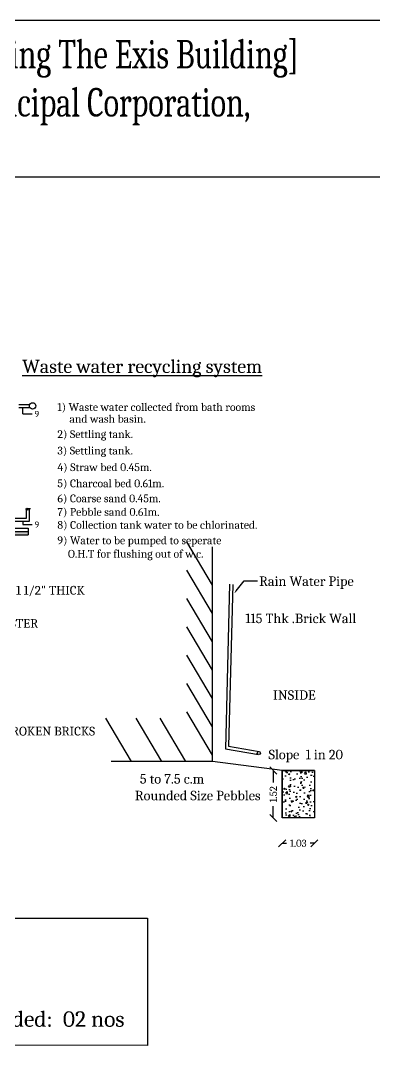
# Model space of a CAD drawing. Header units: metres. Extents: x 54 to 230, y 9 to 104.
# Drawn here: x 125.8 to 137.18, y 71.04 to 103.97 of the extents above; entities that cross this region are included whole.
import ezdxf

# ---------------------------------------------------------------- set-up
doc = ezdxf.new("R2010")
doc.units = ezdxf.units.M
doc.header["$MEASUREMENT"] = 0
doc.styles.get("Standard").update_dxf_attribs({"font": 'Cambria.ttf'})
doc.dimstyles.get("Standard").update_dxf_attribs({"dimtxt": 0.23, "dimasz": 0.23, "dimexe": 0.18, "dimexo": 0.0625, "dimgap": 0.09, "dimtad": 0, "dimzin": 0, "dimdsep": 46, "dimtxsty": 'Standard', "dimblk": 'OBLIQUE', "dimcen": 0.09, "dimse1": 1, "dimse2": 1, "dimadec": 0, "dimazin": 0, "dimtfac": 1, "dimtofl": 0, "dimtmove": 0, "dimatfit": 3, "dimldrblk": 'OBLIQUE', "dimfxl": 0, "dimtolj": 1, "dimtzin": 0, "dimarcsym": 0})
pattern_1 = [(37.5, (412.24594, -519.65578), (-0.004800094, 0.146823971), [0, -0.115824, 0, -0.12954, 0, -0.123825]), (7.5, (412.24594, -519.65578), (0.134856985, 0.21504753), [0, -0.062484, 0, -0.104394, 0, -0.040005]), (327.5, (412.15222, -519.65578), (0.23729771, 0.000431155), [0, -0.0381, 0, -0.13716, 0, -0.17907]), (317.5, (412.15222, -519.65578), (0.229066936, 0.0668788), [0, -0.01905, 0, -0.089916, 0, -0.10287])]
pattern_2 = [(50, (412.24594, -519.6558), (0.91092334, -0.0796954), [0.09525, -1.04775]), (355, (412.2459, -519.6558), (-0.1762141, 0.9552832), [0.0762, -0.8382]), (100.451, (412.32185, -519.6624), (0.7347125, 0.8755834), [0.08095, -0.89045]), (46.1842, (412.2459, -519.4018), (1.3553952, -0.2102116), [0.142875, -1.571625]), (96.6356, (412.3589, -519.4193), (1.1870212, 1.2371278), [0.121425, -1.335675]), (351.184, (412.246, -519.4018), (1.187023, 1.2371256), [0.1143, -1.2573]), (21, (412.37294, -519.4653), (0.7580744, -0.5113276), [0.09525, -1.04775]), (326, (412.3729, -519.4653), (0.3090101, 0.9209398), [0.0762, -0.8382]), (71.4514, (412.4361, -519.5079), (1.0670825, 0.4096143), [0.08095, -0.89045]), (37.5, (412.24594, -519.65578), (0.01544302, 0.4227752), [0, -0.82804, 0, -0.8509, 0, -0.841375]), (7.5, (412.24594, -519.65578), (0.3340983, 0.50090287), [0, -0.48514, 0, -0.80899, 0, -0.320675]), (327.5, (411.96273, -519.65578), (0.67795298, -0.02864372), [0, -0.3175, 0, -0.9906, 0, -1.31445]), (317.5, (411.83573, -519.6558), (0.7406459, 0.12713246), [0, -0.41275, 0, -0.65786, 0, -0.93345])]
pattern_3 = [(50, (11463.0838, -354.5951), (0.462749059, -0.040485277), [0.048387, -0.532257]), (355, (11463.0838, -354.5951), (-0.08951829, 0.485284387), [0.0387096, -0.425807084]), (100.4514447, (11463.1224, -354.59847), (0.373230768, 0.44479909), [0.041122622, -0.452349221]), (46.1842, (11463.0838, -354.46606), (0.688540764, -0.106787513), [0.0725805, -0.7983855]), (96.6355576, (11463.1412, -354.47496), (0.6030065, 0.628462356), [0.06168396, -0.678524445]), (351.184151, (11463.0838, -354.46606), (0.6030065, 0.628462356), [0.058064316, -0.63870772]), (21, (11463.14833, -354.4983), (0.385100554, -0.259753603), [0.048387, -0.532257]), (326, (11463.14833, -354.4983), (0.156977152, 0.467837434), [0.0387096, -0.4258056]), (71.451445, (11463.18042, -354.51996), (0.542077705, 0.208083833), [0.041122622, -0.452348442]), (37.5, (11463.08382, -354.5951), (0.0078450523, 0.2147697987), [0, -0.42064432, 0, -0.4322572, 0, -0.4274185]), (7.5, (11463.08382, -354.5951), (0.169721943, 0.25445866), [0, -0.24645112, 0, -0.41096692, 0, -0.1629029]), (327.5, (11462.93994, -354.5951), (0.3444001117, -0.0145510097), [0, -0.16129, 0, -0.5032248, 0, -0.6677406]), (317.5, (11462.87543, -354.5951), (0.376248121, 0.064583287), [0, -0.209677, 0, -0.33419288, 0, -0.4741926])]

# ---------------------------------------------------------------- blocks, each defined once
blk = doc.blocks.new('_Oblique')
at = {"color": 0, "linetype": 'ByBlock', "lineweight": -2}
blk.add_line((-0.5, -0.5), (0.5, 0.5), dxfattribs=at)
blk = doc.blocks.new('*D3')
at = {"color": 0, "lineweight": -2}
for p, q in [((134.211, 77.534), (134.347, 77.534)), ((135.243, 77.534), (135.107, 77.534))]:
    blk.add_line(p, q, dxfattribs=at)
at = {"color": 0, "lineweight": -2, "xscale": 0.23, "yscale": 0.23, "zscale": 0.23, "rotation": 180}
blk.add_blockref('_Oblique', (134.211, 77.534), dxfattribs=at)
at = {"color": 0, "lineweight": -2, "xscale": 0.23, "yscale": 0.23, "zscale": 0.23}
blk.add_blockref('_Oblique', (135.243, 77.534), dxfattribs=at)
at = {"color": 0, "lineweight": 25, "insert": (134.727, 77.534), "char_height": 0.23, "attachment_point": 5}
blk.add_mtext('\\A1;1.03', dxfattribs=at)
blk = doc.blocks.new('*D4')
at = {"color": 0, "lineweight": -2}
for p, q in [((133.925, 79.871), (133.925, 79.488)), ((133.925, 78.347), (133.925, 78.729))]:
    blk.add_line(p, q, dxfattribs=at)
at = {"color": 0, "lineweight": -2, "xscale": 0.23, "yscale": 0.23, "zscale": 0.23}
for p, rotation in [((133.925, 79.871), 90), ((133.925, 78.347), 270)]:
    blk.add_blockref('_Oblique', p, dxfattribs=dict(at, rotation=rotation))
at = {"color": 0, "lineweight": 25, "insert": (133.925, 79.109), "char_height": 0.23, "attachment_point": 5, "rotation": 90}
blk.add_mtext('\\A1;1.52', dxfattribs=at)
blk = doc.blocks.new('*D29')
at = {"color": 0, "lineweight": -2}
for p, q in [((134.211, 77.534), (134.347, 77.534)), ((135.243, 77.534), (135.107, 77.534))]:
    blk.add_line(p, q, dxfattribs=at)
at = {"color": 0, "lineweight": -2, "xscale": 0.23, "yscale": 0.23, "zscale": 0.23, "rotation": 180}
blk.add_blockref('_Oblique', (134.211, 77.534), dxfattribs=at)
at = {"color": 0, "lineweight": -2, "xscale": 0.23, "yscale": 0.23, "zscale": 0.23}
blk.add_blockref('_Oblique', (135.243, 77.534), dxfattribs=at)
at = {"color": 0, "lineweight": 25, "insert": (134.727, 77.534), "char_height": 0.23, "attachment_point": 5}
blk.add_mtext('\\A1;1.03', dxfattribs=at)
blk = doc.blocks.new('*D30')
at = {"color": 0, "lineweight": -2}
for p, q in [((133.925, 79.871), (133.925, 79.488)), ((133.925, 78.347), (133.925, 78.729))]:
    blk.add_line(p, q, dxfattribs=at)
at = {"color": 0, "lineweight": -2, "xscale": 0.23, "yscale": 0.23, "zscale": 0.23}
for p, rotation in [((133.925, 79.871), 90), ((133.925, 78.347), 270)]:
    blk.add_blockref('_Oblique', p, dxfattribs=dict(at, rotation=rotation))
at = {"color": 0, "lineweight": 25, "insert": (133.925, 79.109), "char_height": 0.23, "attachment_point": 5, "rotation": 90}
blk.add_mtext('\\A1;1.52', dxfattribs=at)

msp = doc.modelspace()

# ---------------------------------------------------------------- hatches: boundary and pattern name
h = msp.add_hatch()
h.set_pattern_fill('AR-CONC', color=0, scale=0.005, style=0)
h.set_pattern_definition(pattern_2)
h.paths.add_polyline_path([(113.137, 89.571), (113.137, 89.461), (125.747, 89.461), (125.747, 89.571)])
h.paths.add_polyline_path([(114.067, 87.661), (114.067, 87.551), (126.047, 87.551), (126.047, 87.661)])
h = msp.add_hatch()
h.set_pattern_fill('AR-CONC', color=0, scale=0.005, style=0)
h.set_pattern_definition(pattern_2)
h.paths.add_polyline_path([(113.137, 89.571), (113.137, 89.461), (125.747, 89.461), (125.747, 89.571)])
h.paths.add_polyline_path([(114.067, 87.661), (114.067, 87.551), (126.047, 87.551), (126.047, 87.661)])
h = msp.add_hatch()
h.set_pattern_fill('AR-SAND', color=0, scale=0.003, style=0)
h.set_pattern_definition(pattern_1)
h.paths.add_polyline_path([(126.047, 87.551), (114.067, 87.551), (114.067, 87.441), (126.047, 87.441)])
h = msp.add_hatch()
h.set_pattern_fill('AR-SAND', color=0, scale=0.003, style=0)
h.set_pattern_definition(pattern_1)
h.paths.add_polyline_path([(126.047, 87.551), (114.067, 87.551), (114.067, 87.441), (126.047, 87.441)])
at = {"lineweight": 25}
h = msp.add_hatch(dxfattribs=at)
h.set_pattern_fill('AR-CONC', color=0, scale=0.00254)
h.set_pattern_definition(pattern_3)
h.paths.add_polyline_path([(134.211, 78.347), (135.243, 78.347), (135.243, 79.871), (134.211, 79.871)])
h = msp.add_hatch(dxfattribs=at)
h.set_pattern_fill('AR-CONC', color=0, scale=0.00254)
h.set_pattern_definition(pattern_3)
h.paths.add_polyline_path([(134.211, 78.347), (135.243, 78.347), (135.243, 79.871), (134.211, 79.871)])

# ---------------------------------------------------------------- linework, layer by layer
at = {"color": 0, "lineweight": 25, "ltscale": 0.25}
for p, q in [((185.798, 103.972), (54.043, 103.972)), ((163.726, 98.934), (54.043, 98.934))]:
    msp.add_line(p, q, dxfattribs=at)
at = {"color": 0}
for p, q in [((125.747, 91.635), (126.1, 91.635)), ((125.747, 91.535), (126.093, 91.535)), ((125.881, 91.337), (125.881, 91.535)), ((125.881, 91.337), (126.174, 91.337)), ((125.966, 88.279), (126.007, 88.279)), ((125.993, 87.981), (125.993, 88.276)), ((126.007, 88.279), (126.018, 88.311)), ((126.018, 88.311), (126.035, 88.238)), ((126.035, 88.238), (126.049, 88.286)), ((126.049, 88.286), (126.118, 88.286)), ((126.093, 87.881), (126.093, 88.286)), ((125.517, 87.981), (125.993, 87.981)), ((125.517, 87.981), (125.993, 87.981)), ((114.067, 87.661), (126.047, 87.661)), ((114.067, 87.661), (126.047, 87.661)), ((125.517, 87.881), (126.093, 87.881)), ((125.517, 87.881), (126.093, 87.881)), ((125.881, 87.883), (125.881, 87.782)), ((125.881, 87.782), (126.174, 87.782)), ((126.047, 87.661), (126.047, 87.441)), ((114.067, 87.551), (126.047, 87.551)), ((114.067, 87.551), (126.047, 87.551)), ((114.067, 87.441), (126.047, 87.441)), ((114.067, 87.441), (126.047, 87.441))]:
    msp.add_line(p, q, dxfattribs=at)
at = {"lineweight": 25}
for p, q in [((131.966, 85.829), (131.143, 87.221)), ((131.966, 85.829), (131.143, 87.221)), ((131.966, 80.164), (131.966, 87.057)), ((131.966, 80.164), (131.966, 87.057)), ((131.966, 84.918), (131.143, 86.31)), ((131.966, 84.918), (131.143, 86.31)), ((132.519, 85.857), (132.384, 80.565)), ((132.519, 85.857), (132.384, 80.565)), ((132.62, 85.854), (132.488, 80.65)), ((132.62, 85.854), (132.488, 80.65)), ((131.966, 84.006), (131.143, 85.399)), ((131.966, 84.006), (131.143, 85.399)), ((131.966, 83.095), (131.143, 84.487)), ((131.966, 83.095), (131.143, 84.487)), ((131.966, 82.184), (131.143, 83.576)), ((131.966, 82.184), (131.143, 83.576)), ((131.966, 81.272), (131.143, 82.664)), ((131.966, 81.272), (131.143, 82.664)), ((131.966, 80.361), (131.143, 81.753)), ((131.966, 80.361), (131.143, 81.753)), ((129.363, 80.164), (128.539, 81.556)), ((130.338, 80.164), (129.515, 81.556)), ((131.115, 80.164), (130.291, 81.556)), ((131.115, 80.164), (130.291, 81.556)), ((132.384, 80.565), (133.453, 80.383)), ((132.384, 80.565), (133.453, 80.383)), ((132.488, 80.65), (133.469, 80.481)), ((132.488, 80.65), (133.469, 80.481)), ((131.966, 80.164), (128.71, 80.164)), ((131.966, 80.164), (128.71, 80.164)), ((134.211, 79.871), (131.966, 80.164)), ((134.211, 79.871), (131.966, 80.164)), ((134.211, 79.871), (134.211, 78.347)), ((135.243, 79.871), (134.211, 79.871)), ((134.211, 79.871), (134.211, 78.347)), ((135.243, 79.871), (134.211, 79.871))]:
    msp.add_line(p, q, dxfattribs=at)
at = {"color": 0, "lineweight": 25}
for p, q in [((132.733, 85.648), (132.986, 85.972)), ((132.733, 85.648), (132.986, 85.972)), ((132.986, 85.972), (133.416, 85.972)), ((132.986, 85.972), (133.416, 85.972))]:
    msp.add_line(p, q, dxfattribs=at)
at = {"color": 175}
msp.add_lwpolyline([(134.211, 79.871), (135.243, 79.871), (135.243, 78.347), (134.211, 78.347), (134.211, 79.871)], dxfattribs=at)
at = {"color": 0, "lineweight": 25, "ltscale": 0.25}
msp.add_lwpolyline([(110.971, 75.123), (129.88, 75.123), (129.88, 71.035), (110.971, 71.065)], close=True, dxfattribs=at)
at = {"color": 0}
msp.add_circle((126.192, 91.587), 0.104, dxfattribs=at)
at = {"lineweight": 25}
msp.add_circle((133.461, 80.432), 0.0501, dxfattribs=at)
msp.add_circle((133.461, 80.432), 0.0501, dxfattribs=at)
at = {"color": 0, "lineweight": 25}
msp.add_solid([(132.748, 85.636), (132.663, 85.558), (132.718, 85.66)], dxfattribs=at)
msp.add_solid([(132.748, 85.636), (132.663, 85.558), (132.718, 85.66)], dxfattribs=at)

# ---------------------------------------------------------------- texts
at = {"color": 0, "width": 0.75}
for s, p in [('Plan showing the Proposed Construction of R.C.C Roofed Commericial  Complex Building  ,Stilt Floor,First Floor, Second Floor [After Demolishing The Exis Building] ', (66.407, 102.433)), ('In  Ward No. :02,Block No:05,Old Door No:26,27,28,New Door No:61,63, T.S No: 294,296/A,297, Kamatchi josier Street,kumbakonam City  Municipal Corporation,', (66.465, 100.887))]:
    msp.add_text(s, height=0.9144, dxfattribs=at).set_placement(p)
at = {"color": 0}
for s, height, p in [('1) Waste water collected from bath rooms ', 0.25, (126.988, 91.426)), ('9', 0.2, (126.257, 91.228)), ('and wash basin.', 0.25, (127.375, 91.047)), ('2) Settling tank.', 0.25, (126.988, 90.556)), ('3) Settling tank.', 0.25, (126.988, 90.028)), ('4) Straw bed 0.45m.', 0.25, (126.988, 89.493)), ('5) Charcoal bed 0.61m.', 0.25, (126.988, 88.974)), ('6) Coarse sand 0.45m.', 0.25, (126.988, 88.491)), ('7) Pebble sand 0.61m.', 0.25, (126.988, 88.056)), ('9', 0.2, (126.257, 87.673)), ('8) Collection tank water to be chlorinated.', 0.25, (126.988, 87.639)), ('9) Water to be pumped to seperate ', 0.25, (126.988, 87.142)), ('O.H.T for flushing out of w.c.', 0.25, (127.325, 86.71)), ('PERPORATED SLAB 1 1/2" THICK', 0.28, (122.164, 85.524)), ('SILT ARRESTER', 0.28, (123.599, 84.459)), ('PEBBLE OR BROKEN BRICKS', 0.28, (123.188, 80.997))]:
    msp.add_text(s, height=height, dxfattribs=at).set_placement(p)
at = {"color": 0, "lineweight": 25}
for s, p in [('Rain Water Pipe', (133.47, 85.804)), ('Rain Water Pipe', (133.47, 85.804)), ('115 Thk .Brick Wall', (133.026, 84.608)), ('115 Thk .Brick Wall', (133.026, 84.608)), ('INSIDE', (133.915, 82.145)), ('INSIDE', (133.915, 82.145)), ('Slope  1 in 20', (133.771, 80.233)), ('Slope  1 in 20', (133.771, 80.233)), ('5 to 7.5 c.m', (129.635, 79.451)), ('5 to 7.5 c.m', (129.635, 79.451)), ('Rounded Size Pebbles', (129.478, 78.915)), ('Rounded Size Pebbles', (129.478, 78.915))]:
    msp.add_text(s, height=0.3048, dxfattribs=at).set_placement(p)
at = {"color": 0}
msp.add_text('No Of Physically Challenged car Parking Provided:  02 nos', height=0.5, rotation=359.9607, dxfattribs=at).set_placement((111.491, 71.647))
at = {"color": 0, "ltscale": 0.04, "insert": (125.857, 93.071), "char_height": 0.425, "width": 9.11013, "attachment_point": 1}
msp.add_mtext('{\\LWaste water recycling system}', dxfattribs=at)

# ---------------------------------------------------------------- dimensions: what is measured, and where the dimension line sits
at = {"color": 191, "lineweight": 25}
for picture in ['*D4', '*D30']:
    dim = msp.add_aligned_dim(p1=(134.211, 78.347), p2=(134.211, 79.871), distance=0.287, dimstyle='Standard', dxfattribs=at)
    dim.commit()
    dim.dimension.update_dxf_attribs({"geometry": picture, "text_midpoint": (133.925, 79.109)})
for picture in ['*D3', '*D29']:
    dim = msp.add_linear_dim(base=(135.243, 77.534), p1=(134.211, 79.871), p2=(135.243, 79.871), dimstyle='Standard', dxfattribs=at)
    dim.commit()
    dim.dimension.update_dxf_attribs({"geometry": picture, "text_midpoint": (134.727, 77.534)})

doc.saveas('drawing.dxf')
